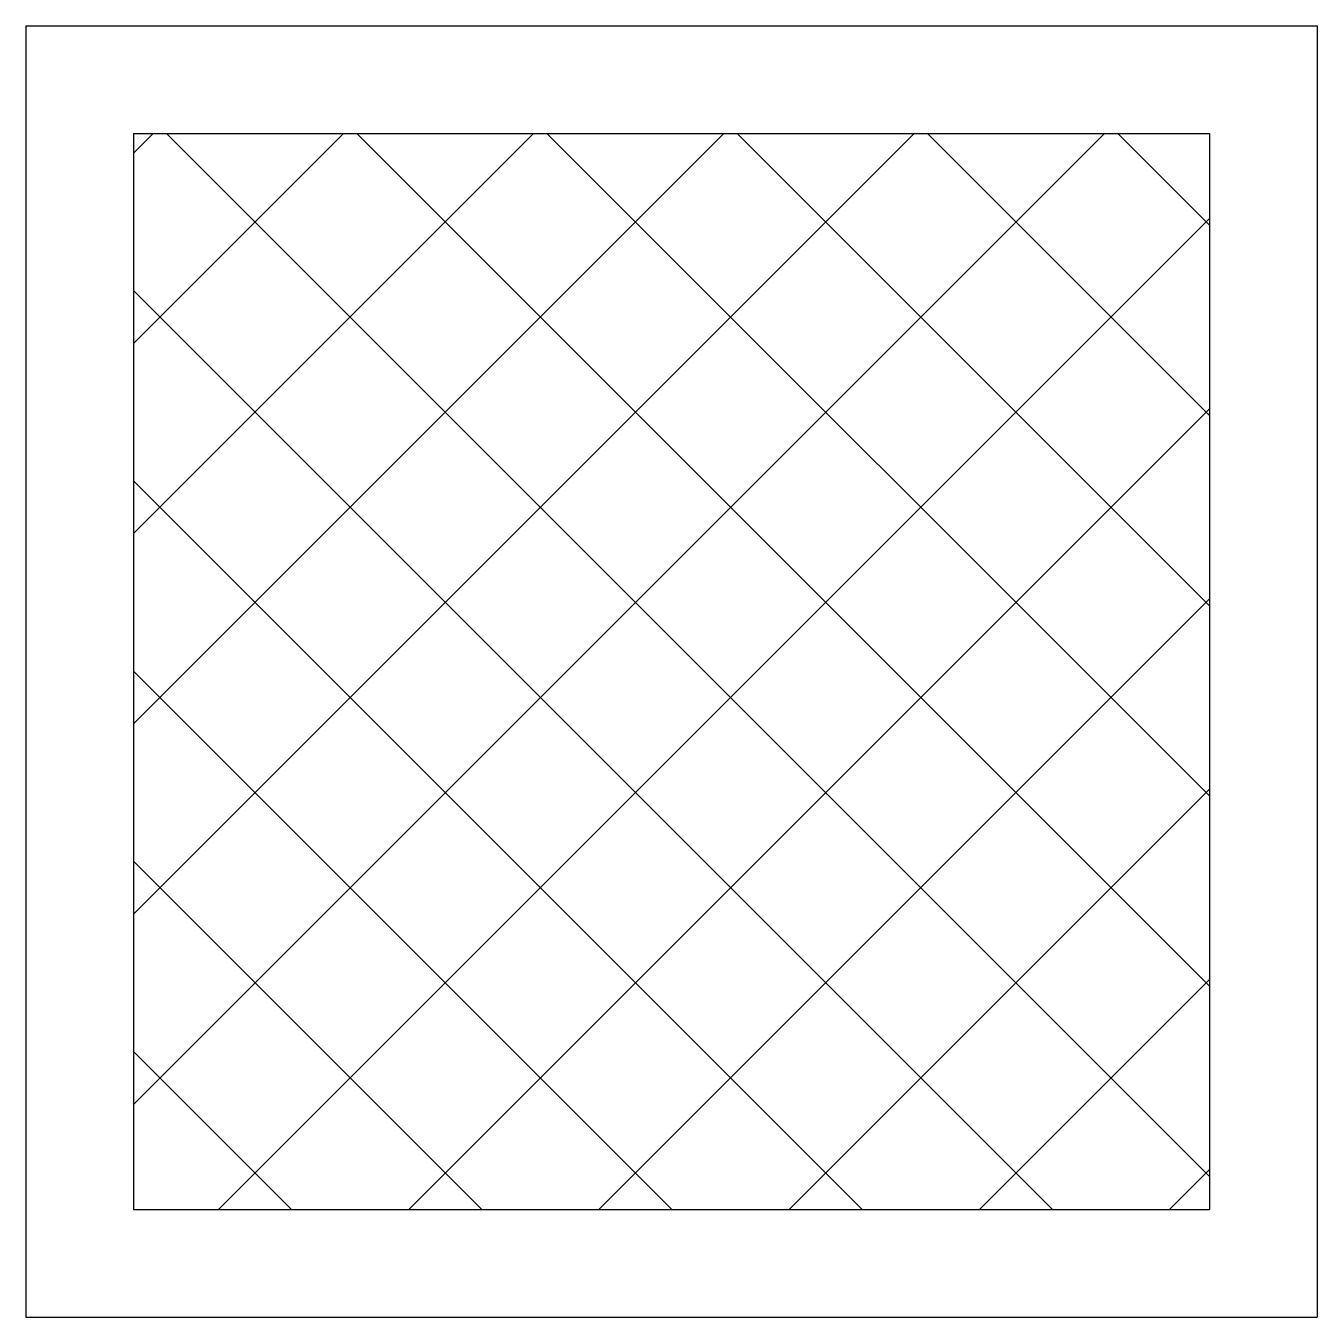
# Model space of a CAD drawing. Header units: millimetres. Extents: x -2889.808 to -2889.208, y 3747.304 to 3747.904.
import ezdxf

# ---------------------------------------------------------------- set-up
doc = ezdxf.new("R2010")
doc.units = ezdxf.units.MM
doc.layers.add('Ele_caixas', color=2, linetype='Continuous')

# ---------------------------------------------------------------- blocks, each defined once
blk = doc.blocks.new('*X1')
at = {"color": 0}
for p, q in [((124.92466, -19.32513), (125.37577, -18.87401)), ((124.92466, -19.23674), (125.28738, -18.87401)), ((124.92466, -19.14835), (125.19899, -18.87401)), ((124.92466, -19.05996), (125.1106, -18.87401)), ((124.92466, -18.97157), (125.02222, -18.87401)), ((124.92466, -18.88318), (124.93383, -18.87401)), ((125.42466, -19.35864), (124.94003, -18.87401)), ((125.42466, -19.27025), (125.02842, -18.87401)), ((125.42466, -19.18186), (125.11681, -18.87401)), ((125.42466, -19.09348), (125.2052, -18.87401)), ((125.42466, -19.00509), (125.29358, -18.87401)), ((125.42466, -18.9167), (125.38197, -18.87401)), ((124.96416, -19.37401), (125.42466, -18.91351)), ((125.35164, -19.37401), (124.92466, -18.94703)), ((125.05255, -19.37401), (125.42466, -19.0019)), ((125.26325, -19.37401), (124.92466, -19.03542)), ((125.14093, -19.37401), (125.42466, -19.09029)), ((125.17487, -19.37401), (124.92466, -19.12381)), ((125.22932, -19.37401), (125.42466, -19.17868)), ((125.08648, -19.37401), (124.92466, -19.21219)), ((125.31771, -19.37401), (125.42466, -19.26707)), ((124.99809, -19.37401), (124.92466, -19.30058)), ((125.4061, -19.37401), (125.42466, -19.35546))]:
    blk.add_line(p, q, dxfattribs=at)

msp = doc.modelspace()

# ---------------------------------------------------------------- linework, layer by layer
at = {"layer": 'Ele_caixas'}
for p, q in [((-2889.80802, 3747.90429), (-2889.80802, 3747.30429)), ((-2889.80802, 3747.90429), (-2889.20802, 3747.90429)), ((-2889.20802, 3747.90429), (-2889.20802, 3747.30429)), ((-2889.75802, 3747.85429), (-2889.75802, 3747.35429)), ((-2889.75802, 3747.85429), (-2889.25802, 3747.85429)), ((-2889.25802, 3747.85429), (-2889.25802, 3747.35429)), ((-2889.75802, 3747.35429), (-2889.25802, 3747.35429)), ((-2889.80802, 3747.30429), (-2889.20802, 3747.30429))]:
    msp.add_line(p, q, dxfattribs=at)

# ---------------------------------------------------------------- block references
at = {"layer": 'Ele_caixas', "color": 1}
msp.add_blockref('*X1', (-3014.68268, 3766.72831), dxfattribs=at)

doc.saveas('drawing.dxf')
